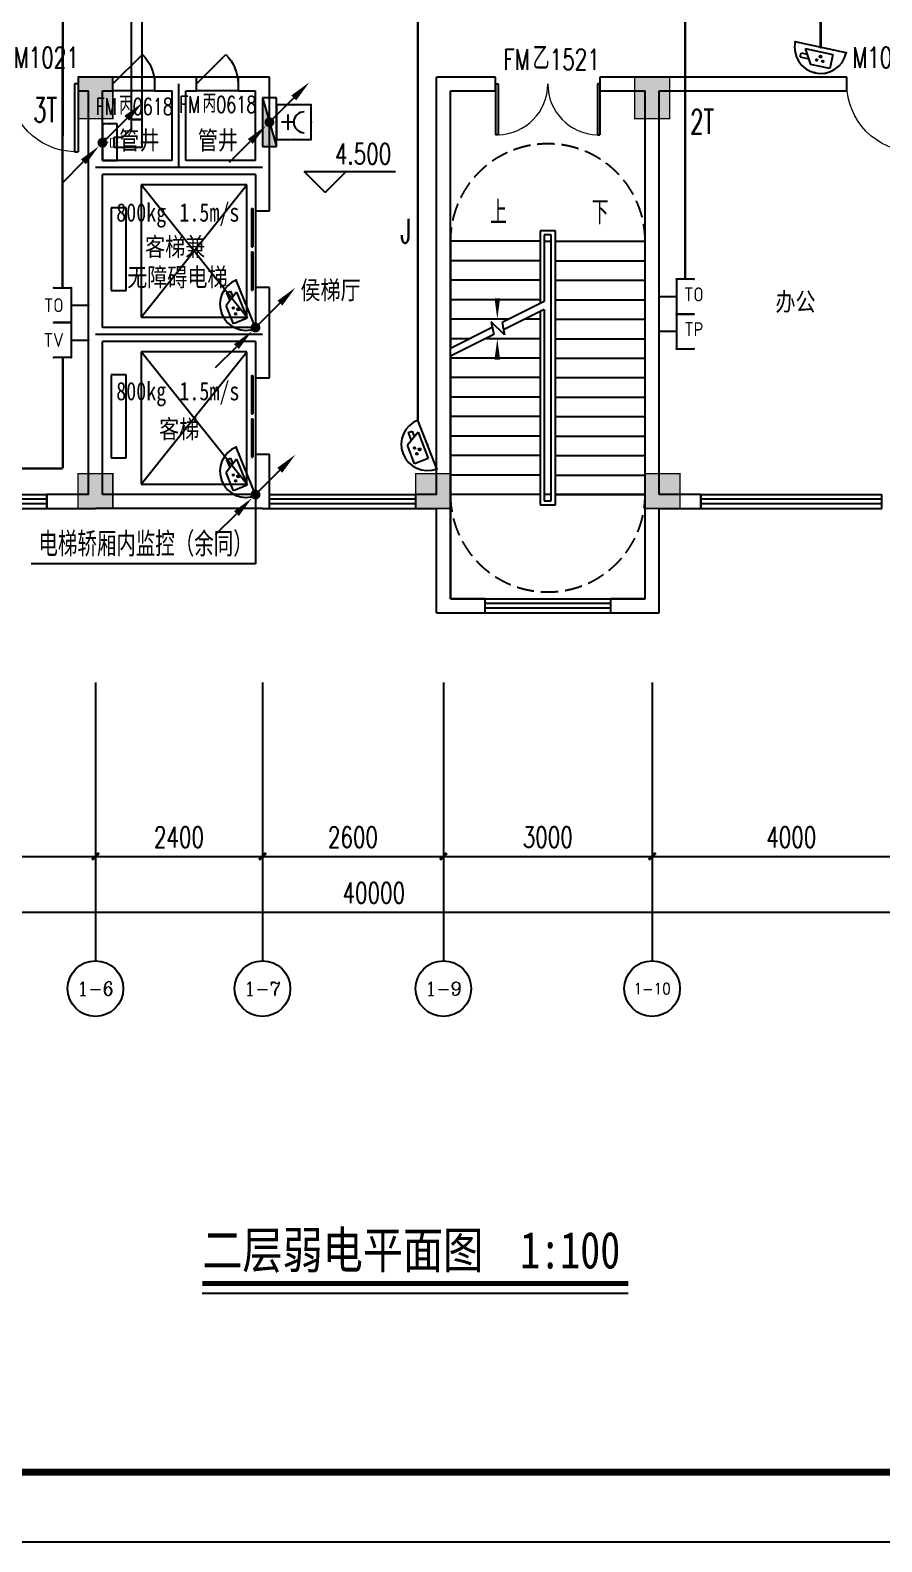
# Model space of a CAD drawing. Extents: x -6243262 to 3079315, y -2914302 to 172723.
# Drawn here: x -5765419 to -5753181, y -799772 to -778051 of the extents above; entities that cross this region are included whole.
import ezdxf
from ezdxf.enums import TextEntityAlignment as Align

# ---------------------------------------------------------------- set-up
doc = ezdxf.new("R2010")
doc.units = 0
doc.header["$LTSCALE"] = 1000
doc.linetypes.add('DASH', pattern=[0.35, 0.25, -0.1])
for name, color, linetype in [('0-柱网', 2, 'Continuous'), ('A-ANNO-IDEN', 3, 'Continuous'), ('A-DOOR', 141, 'Continuous'), ('A-FLOR-EVTR', 2, 'Continuous'), ('AXIS', 3, 'Continuous'), ('AXIS_TEXT', 7, 'Continuous'), ('CABLETRAY', 4, 'Continuous'), ('DIM_ELEV', 3, 'Continuous'), ('DIM_SYMB', 3, 'Continuous'), ('DOOR_FIRE', 4, 'Continuous'), ('DOOR_FIRE_TEXT', 7, 'Continuous'), ('DOTE', 24, 'Continuous'), ('EQUIP-安防', 3, 'Continuous'), ('EQUIP-消防', 3, 'Continuous'), ('EQUIP-通讯', 3, 'Continuous'), ('EQUIP_消火栓', 7, 'Continuous'), ('LWIRE', 4, 'Continuous'), ('PUB_TEXT', 7, 'Continuous'), ('PUB_TITLE', 4, 'Continuous'), ('STAIR', 2, 'Continuous'), ('TEL_LEAD', 3, 'Continuous'), ('TEL_TEXT', 7, 'Continuous'), ('WALL', 9, 'Continuous'), ('WINDOW', 4, 'Continuous'), ('WINDOW_TEXT', 7, 'Continuous'), ('WIRE-通讯', 4, 'Continuous')]:
    doc.layers.add(name, color=color, linetype=linetype)
doc.styles.add('-宋体', font='', dxfattribs={"width": 0.8})
doc.styles.add('_TCH_AXIS', font='COMPLEX', dxfattribs={"bigfont": 'GBCBIG'})
doc.styles.add('_TCH_DIM', font='SIMPLEX', dxfattribs={"bigfont": 'GBCBIG'})
doc.styles.add('_TCH_DIM_T3', font='SIMPLEX', dxfattribs={"width": 0.705882, "bigfont": 'GBCBIG'})
doc.styles.add('_TCH_WINDOW', font='SIMPLEX', dxfattribs={"height": 3.5, "bigfont": 'GBCBIG'})
doc.styles.add('_TEL_ATTDEF', font='gbenor', dxfattribs={"bigfont": 'gbcbig'})
doc.styles.add('_TEL_DIM', font='SIMPLEX', dxfattribs={"width": 0.8, "height": 3.5, "bigfont": 'HZTXT'})
doc.styles.add('COMPLEX', font='COMPLEX')
doc.styles.get("Standard").update_dxf_attribs({"font": 'gbenor.shx', "bigfont": 'gbcbig.shx'})
doc.styles.get('-宋体').set_extended_font_data('SimSun')
doc.dimstyles.new('_TCH_ARCH&&100', dxfattribs={"dimtxt": 297.5, "dimasz": 100, "dimexe": 250, "dimexo": 300, "dimgap": 126.25, "dimtad": 1, "dimdec": 0, "dimzin": 0, "dimdsep": 46, "dimtxsty": '_TCH_DIM_T3', "dimblk": 'ARCHTICK', "dimcen": 0.09, "dimclrt": 7, "dimazin": 2, "dimtfac": 1, "dimtdec": 0, "dimtix": 1, "dimtmove": 2, "dimatfit": 3, "dimfxl": 0, "dimtolj": 1, "dimtzin": 0, "dimarcsym": 0})

# ---------------------------------------------------------------- blocks, each defined once
blk = doc.blocks.new('1#柱网')
at = {"layer": '0-柱网'}
for points in [[(509855, 85967), (509855, 85367), (510355, 85367), (510355, 85967)], [(517855, 85967), (517855, 85367), (518355, 85367), (518355, 85967)], [(509855, 80267), (509855, 79767), (510355, 79767), (510355, 80267)], [(514705, 80267), (514705, 79767), (515205, 79767), (515205, 80267)], [(518005, 80267), (518005, 79767), (518505, 79767), (518505, 80267)]]:
    blk.add_hatch(color=0, dxfattribs=at).paths.add_polyline_path(points)
at = {"layer": '0-柱网', "color": 0, "const_width": 20}
for points in [[(509855, 85967), (509855, 85367), (510355, 85367), (510355, 85967), (509855, 85967)], [(517855, 85967), (517855, 85367), (518355, 85367), (518355, 85967), (517855, 85967)], [(509855, 80267), (509855, 79767), (510355, 79767), (510355, 80267), (509855, 80267)], [(514705, 80267), (514705, 79767), (515205, 79767), (515205, 80267), (514705, 80267)], [(518005, 80267), (518005, 79767), (518505, 79767), (518505, 80267), (518005, 80267)]]:
    blk.add_lwpolyline(points, dxfattribs=at)
blk = doc.blocks.new('_AXISO')
at = {"color": 0}
blk.add_circle((0, 0), 0.5, dxfattribs=at)
at = {"layer": 'AXIS_TEXT', "color": 0, "style": 'COMPLEX', "width": 1.041667}
blk.add_attdef('A', text='', height=0.56, dxfattribs=at).set_placement((-0.25, -0.28), (0.25, -0.28), align=Align.FIT)
blk = doc.blocks.new('$WINLIB2D$00000001')
at = {"color": 0}
for points in [[(-0.5, 0.5), (-0.5, -0.5)], [(-0.5, 0.5), (0.5, 0.5)], [(0.5, -0.5), (0.5, 0.5)], [(0.5, 0.1667), (-0.5, 0.1667)], [(0.5, -0.1667), (-0.5, -0.1667)], [(-0.5, -0.5), (0.5, -0.5)]]:
    blk.add_lwpolyline(points, dxfattribs=at)
blk = doc.blocks.new('$DorLib2D$00000001')
at = {"color": 0}
for p, q in [((0.45, 0.975), (0.5, 0.975)), ((0.45, 0), (0.45, 0.975)), ((0.5, 0), (0.5, 0.975)), ((0.5, 0), (0.45, 0))]:
    blk.add_line(p, q, dxfattribs=at)
at = {"color": 0, "lineweight": 13}
blk.add_arc((0.475, 0), 0.975, 91.4693, 180, dxfattribs=at)
blk = doc.blocks.new('$DORLIB2D$00000127')
at = {"color": 0}
for points in [[(-0.533, 0.795), (-0.533, 0.69)], [(-0.033, 0.795), (-0.533, 0.795)], [(-0.033, 0.795), (-0.033, 0.69)], [(0.533, 0.795), (0.033, 0.795)], [(0.033, 0.795), (0.033, 0.69)], [(0.533, 0.795), (0.533, 0.69)], [(-0.033, 0.69), (-0.533, 0.69)], [(0.533, 0.69), (0.033, 0.69)], [(0.5, 0.5), (-0.5, 0.5)]]:
    blk.add_lwpolyline(points, dxfattribs=at)
blk = doc.blocks.new('$DorLib2D$00000114')
at = {"color": 0}
blk.add_line((0.5, 0), (-0.207, 0.707), dxfattribs=at)
blk.add_arc((0.5, 0), 1, 135, 180, dxfattribs=at)
blk = doc.blocks.new('$DorLib2D$00000002')
at = {"color": 0}
for p, q in [((-0.5, 0), (-0.5, 0.4875)), ((-0.475, 0.4875), (-0.5, 0.4875)), ((-0.475, 0), (-0.475, 0.4875)), ((0.475, 0), (0.475, 0.4875)), ((0.475, 0.4875), (0.5, 0.4875)), ((0.5, 0), (0.5, 0.4875)), ((-0.5, 0), (-0.475, 0)), ((0.5, 0), (0.475, 0))]:
    blk.add_line(p, q, dxfattribs=at)
at = {"color": 0, "lineweight": 13}
for centre, start, end in [((-0.4875, 0), 0, 88.53072), ((0.4875, 0), 91.46928, 180)]:
    blk.add_arc(centre, 0.4875, start, end, dxfattribs=at)
blk = doc.blocks.new('_ArchTick')
at = {"color": 0, "linetype": 'ByBlock', "const_width": 0.4}
blk.add_lwpolyline([(-0.5, -0.5), (0.5, 0.5)], dxfattribs=at)
blk = doc.blocks.new('*D86')
at = {"layer": 'AXIS', "color": 0, "lineweight": -2, "transparency": 16777216}
for p, q in [((1357095, -788352), (1357095, -791602)), ((1397095, -788352), (1397095, -791602)), ((1357095, -791352), (1397095, -791352))]:
    blk.add_line(p, q, dxfattribs=at)
at = {"layer": 'Defpoints', "color": 0, "transparency": 16777216}
for p in [(1357095, -788052), (1397095, -788052), (1397095, -791352)]:
    blk.add_point(p, dxfattribs=at)
at = {"layer": 'AXIS', "color": 0, "lineweight": -2, "transparency": 16777216, "xscale": 100, "yscale": 100, "zscale": 100, "rotation": 180}
blk.add_blockref('_ArchTick', (1357095, -791352), dxfattribs=at)
at = {"layer": 'AXIS', "color": 0, "lineweight": -2, "transparency": 16777216, "xscale": 100, "yscale": 100, "zscale": 100}
blk.add_blockref('_ArchTick', (1397095, -791352), dxfattribs=at)
at = {"layer": 'AXIS', "color": 7, "transparency": 16777216, "insert": (1377095, -791077), "char_height": 297.5, "attachment_point": 5, "style": '_TCH_DIM_T3'}
blk.add_mtext('\\A1;40000', dxfattribs=at)
blk = doc.blocks.new('*D90')
at = {"layer": 'AXIS', "color": 0, "lineweight": -2, "transparency": 16777216}
for p, q in [((1381095, -788352), (1381095, -790802)), ((1385095, -788352), (1385095, -790802)), ((1381095, -790552), (1385095, -790552))]:
    blk.add_line(p, q, dxfattribs=at)
at = {"layer": 'Defpoints', "color": 0, "transparency": 16777216}
for p in [(1381095, -788052), (1385095, -788052), (1385095, -790552)]:
    blk.add_point(p, dxfattribs=at)
at = {"layer": 'AXIS', "color": 0, "lineweight": -2, "transparency": 16777216, "xscale": 100, "yscale": 100, "zscale": 100, "rotation": 180}
blk.add_blockref('_ArchTick', (1381095, -790552), dxfattribs=at)
at = {"layer": 'AXIS', "color": 0, "lineweight": -2, "transparency": 16777216, "xscale": 100, "yscale": 100, "zscale": 100}
blk.add_blockref('_ArchTick', (1385095, -790552), dxfattribs=at)
at = {"layer": 'AXIS', "color": 7, "transparency": 16777216, "insert": (1383095, -790277), "char_height": 297.5, "attachment_point": 5, "style": '_TCH_DIM_T3'}
blk.add_mtext('\\A1;4000', dxfattribs=at)
blk = doc.blocks.new('*D91')
at = {"layer": 'AXIS', "color": 0, "lineweight": -2, "transparency": 16777216}
for p, q in [((1378095, -788352), (1378095, -790802)), ((1381095, -788352), (1381095, -790802)), ((1378095, -790552), (1381095, -790552))]:
    blk.add_line(p, q, dxfattribs=at)
at = {"layer": 'Defpoints', "color": 0, "transparency": 16777216}
for p in [(1378095, -788052), (1381095, -788052), (1381095, -790552)]:
    blk.add_point(p, dxfattribs=at)
at = {"layer": 'AXIS', "color": 0, "lineweight": -2, "transparency": 16777216, "xscale": 100, "yscale": 100, "zscale": 100, "rotation": 180}
blk.add_blockref('_ArchTick', (1378095, -790552), dxfattribs=at)
at = {"layer": 'AXIS', "color": 0, "lineweight": -2, "transparency": 16777216, "xscale": 100, "yscale": 100, "zscale": 100}
blk.add_blockref('_ArchTick', (1381095, -790552), dxfattribs=at)
at = {"layer": 'AXIS', "color": 7, "transparency": 16777216, "insert": (1379595, -790277), "char_height": 297.5, "attachment_point": 5, "style": '_TCH_DIM_T3'}
blk.add_mtext('\\A1;3000', dxfattribs=at)
blk = doc.blocks.new('*D92')
at = {"layer": 'AXIS', "color": 0, "lineweight": -2, "transparency": 16777216}
for p, q in [((1375495, -788352), (1375495, -790802)), ((1378095, -788352), (1378095, -790802)), ((1375495, -790552), (1378095, -790552))]:
    blk.add_line(p, q, dxfattribs=at)
at = {"layer": 'Defpoints', "color": 0, "transparency": 16777216}
for p in [(1375495, -788052), (1378095, -788052), (1378095, -790552)]:
    blk.add_point(p, dxfattribs=at)
at = {"layer": 'AXIS', "color": 0, "lineweight": -2, "transparency": 16777216, "xscale": 100, "yscale": 100, "zscale": 100, "rotation": 180}
blk.add_blockref('_ArchTick', (1375495, -790552), dxfattribs=at)
at = {"layer": 'AXIS', "color": 0, "lineweight": -2, "transparency": 16777216, "xscale": 100, "yscale": 100, "zscale": 100}
blk.add_blockref('_ArchTick', (1378095, -790552), dxfattribs=at)
at = {"layer": 'AXIS', "color": 7, "transparency": 16777216, "insert": (1376795, -790277), "char_height": 297.5, "attachment_point": 5, "style": '_TCH_DIM_T3'}
blk.add_mtext('\\A1;2600', dxfattribs=at)
blk = doc.blocks.new('*D93')
at = {"layer": 'AXIS', "color": 0, "lineweight": -2, "transparency": 16777216}
for p, q in [((1373095, -788352), (1373095, -790802)), ((1375495, -788352), (1375495, -790802)), ((1373095, -790552), (1375495, -790552))]:
    blk.add_line(p, q, dxfattribs=at)
at = {"layer": 'Defpoints', "color": 0, "transparency": 16777216}
for p in [(1373095, -788052), (1375495, -788052), (1375495, -790552)]:
    blk.add_point(p, dxfattribs=at)
at = {"layer": 'AXIS', "color": 0, "lineweight": -2, "transparency": 16777216, "xscale": 100, "yscale": 100, "zscale": 100, "rotation": 180}
blk.add_blockref('_ArchTick', (1373095, -790552), dxfattribs=at)
at = {"layer": 'AXIS', "color": 0, "lineweight": -2, "transparency": 16777216, "xscale": 100, "yscale": 100, "zscale": 100}
blk.add_blockref('_ArchTick', (1375495, -790552), dxfattribs=at)
at = {"layer": 'AXIS', "color": 7, "transparency": 16777216, "insert": (1374295, -790277), "char_height": 297.5, "attachment_point": 5, "style": '_TCH_DIM_T3'}
blk.add_mtext('\\A1;2400', dxfattribs=at)
blk = doc.blocks.new('*D94')
at = {"layer": 'AXIS', "color": 0, "lineweight": -2, "transparency": 16777216}
for p, q in [((1365095, -788352), (1365095, -790802)), ((1373095, -788352), (1373095, -790802)), ((1365095, -790552), (1373095, -790552))]:
    blk.add_line(p, q, dxfattribs=at)
at = {"layer": 'Defpoints', "color": 0, "transparency": 16777216}
for p in [(1365095, -788052), (1373095, -788052), (1373095, -790552)]:
    blk.add_point(p, dxfattribs=at)
at = {"layer": 'AXIS', "color": 0, "lineweight": -2, "transparency": 16777216, "xscale": 100, "yscale": 100, "zscale": 100, "rotation": 180}
blk.add_blockref('_ArchTick', (1365095, -790552), dxfattribs=at)
at = {"layer": 'AXIS', "color": 0, "lineweight": -2, "transparency": 16777216, "xscale": 100, "yscale": 100, "zscale": 100}
blk.add_blockref('_ArchTick', (1373095, -790552), dxfattribs=at)
at = {"layer": 'AXIS', "color": 7, "transparency": 16777216, "insert": (1369095, -790277), "char_height": 297.5, "attachment_point": 5, "style": '_TCH_DIM_T3'}
blk.add_mtext('\\A1;8000', dxfattribs=at)
blk = doc.blocks.new('$equip$00001847')
for p, q in [((-0.5, 0.499), (-0.5, 0.999)), ((0.5, 0.999), (0.5, 0.499)), ((0.5, 0.499), (-0.5, 0.499)), ((0, 0.5), (0, 0))]:
    blk.add_line(p, q)
for p in [(-0.5, 0.999), (0.5, 0.999), (-0.5, 0.499), (0.5, 0.499), (0, 0)]:
    blk.add_point(p)
at = {"color": 7, "style": '_TEL_DIM'}
blk.add_attdef('$TEXT$', text='', height=0.4, dxfattribs=at).set_placement((0, 0.999), align=Align.MIDDLE_CENTER)
at = {"color": 7, "style": '_TEL_DIM', "flags": 1}
blk.add_attdef('A', text='', height=0.00002, dxfattribs=at).set_placement((0, 0), align=Align.MIDDLE_CENTER)
blk = doc.blocks.new('$equip$00001867')
for p, q in [((-0.5, 0.499), (-0.5, 0.999)), ((0.5, 0.999), (0.5, 0.499)), ((0.5, 0.499), (-0.5, 0.499)), ((0, 0.5), (0, 0))]:
    blk.add_line(p, q)
for p in [(-0.5, 0.999), (0.5, 0.999), (-0.5, 0.499), (0.5, 0.499), (0, 0)]:
    blk.add_point(p)
at = {"color": 7, "style": '_TEL_DIM'}
blk.add_attdef('$TEXT$', text='', height=0.4, dxfattribs=at).set_placement((0, 0.999), align=Align.MIDDLE_CENTER)
at = {"color": 7, "style": '_TEL_DIM', "flags": 1}
blk.add_attdef('A', text='', height=0.00002, dxfattribs=at).set_placement((0, 0), align=Align.MIDDLE_CENTER)
blk = doc.blocks.new('$equip$00001802')
for p, q in [((-0.5, 0.499), (-0.5, 0.999)), ((0.5, 0.999), (0.5, 0.499)), ((0.5, 0.499), (-0.5, 0.499)), ((0, 0.5), (0, 0))]:
    blk.add_line(p, q)
for p in [(-0.5, 0.999), (0.5, 0.999), (-0.5, 0.499), (0.5, 0.499), (0, 0)]:
    blk.add_point(p)
at = {"color": 7, "style": '_TEL_DIM'}
blk.add_attdef('$TEXT$', text='', height=0.4, dxfattribs=at).set_placement((0, 0.999), align=Align.MIDDLE_CENTER)
at = {"color": 7, "style": '_TEL_DIM', "flags": 1}
blk.add_attdef('A', text='', height=0.00002, dxfattribs=at).set_placement((0, 0), align=Align.MIDDLE_CENTER)
blk = doc.blocks.new('$equip$00002353')
for p, q in [((0.75, 0), (-0.75, 0)), ((-0.517, -0.393), (-0.517, -0.273)), ((-0.517, -0.273), (-0.341, -0.273)), ((-0.517, -0.393), (-0.273, -0.393)), ((-0.427, -0.123), (0.383, -0.123)), ((-0.427, -0.123), (-0.187, -0.543)), ((0.383, -0.123), (0.383, -0.543)), ((0.383, -0.543), (-0.187, -0.543))]:
    blk.add_line(p, q)
at = {"const_width": 0.04}
for points in [[(-0.75, 0), (-0.779, 0)], [(0.75, 0), (0.779, 0)]]:
    blk.add_lwpolyline(points, dxfattribs=at)
blk.add_lwpolyline([(0.75, 0, -1), (-0.75, 0), (0.75, 0), (0.75, 0, -1), (-0.75, 0, -1.517539)], format="xyb", dxfattribs=at)
for centre, radius in [((-0.038, -0.38), 0.024), ((0.052, -0.26), 0.03), ((0.142, -0.38), 0.024)]:
    blk.add_circle(centre, radius)
blk.add_arc((0, 0), 0.75, 180, 0)
for p in [(-0.75, 0), (0, 0), (0.75, 0), (0, -0.75)]:
    blk.add_point(p)
for points in [[(-0.059, -0.368), (-0.017, -0.368), (-0.062, -0.38), (-0.014, -0.38)], [(-0.059, -0.392), (-0.017, -0.392), (-0.062, -0.38), (-0.014, -0.38)], [(-0.05, -0.359), (-0.026, -0.359), (-0.059, -0.368), (-0.017, -0.368)], [(-0.05, -0.401), (-0.026, -0.401), (-0.059, -0.392), (-0.017, -0.392)], [(-0.038, -0.356), (-0.038, -0.356), (-0.05, -0.359), (-0.026, -0.359)], [(-0.038, -0.404), (-0.038, -0.404), (-0.05, -0.401), (-0.026, -0.401)], [(0.026, -0.245), (0.078, -0.245), (0.022, -0.26), (0.082, -0.26)], [(0.026, -0.275), (0.078, -0.275), (0.022, -0.26), (0.082, -0.26)], [(0.037, -0.234), (0.067, -0.234), (0.026, -0.245), (0.078, -0.245)], [(0.037, -0.286), (0.067, -0.286), (0.026, -0.275), (0.078, -0.275)], [(0.052, -0.23), (0.052, -0.23), (0.037, -0.234), (0.067, -0.234)], [(0.052, -0.29), (0.052, -0.29), (0.037, -0.286), (0.067, -0.286)], [(0.121, -0.368), (0.163, -0.368), (0.118, -0.38), (0.166, -0.38)], [(0.121, -0.392), (0.163, -0.392), (0.118, -0.38), (0.166, -0.38)], [(0.13, -0.359), (0.154, -0.359), (0.121, -0.368), (0.163, -0.368)], [(0.13, -0.401), (0.154, -0.401), (0.121, -0.392), (0.163, -0.392)], [(0.142, -0.356), (0.142, -0.356), (0.13, -0.359), (0.154, -0.359)], [(0.142, -0.404), (0.142, -0.404), (0.13, -0.401), (0.154, -0.401)]]:
    blk.add_solid(points)
at = {"color": 7, "style": '_TEL_DIM', "flags": 1}
blk.add_attdef('A', text='', height=0.00002, dxfattribs=at).set_placement((0, 0), align=Align.MIDDLE_CENTER)
blk = doc.blocks.new('$equip$00002555')
for p, q in [((-0.75, 0.3), (-0.75, -0.3)), ((0.75, 0.3), (-0.75, 0.3)), ((0.75, -0.3), (0.75, 0.3)), ((-0.75, -0.3), (0.75, -0.3))]:
    blk.add_line(p, q)
at = {"const_width": 0.04}
blk.add_lwpolyline([(-0.75, 0.3), (-0.75, -0.3), (0.75, -0.3), (0.75, 0.3), (-0.75, 0.3), (-0.75, -0.3)], dxfattribs=at)
for p in [(-0.75, 0), (0, 0.3), (0.75, 0), (0, -0.3)]:
    blk.add_point(p)
at = {"color": 7, "style": '_TEL_DIM'}
blk.add_attdef('$TEXT$', text='', height=0.4, dxfattribs=at).set_placement((-0.018, 0.002), align=Align.MIDDLE_CENTER)
at = {"color": 7, "style": '_TEL_DIM', "flags": 1}
blk.add_attdef('A', text='', height=0.00002, dxfattribs=at).set_placement((0, 0), align=Align.MIDDLE_CENTER)
blk = doc.blocks.new('$TelecSys$00000079')
for p, q in [((0.7, 0.7), (0, 0)), ((0.104, 0.104), (0.104, 0.104)), ((-0.104, -0.104), (-0.104, -0.104))]:
    blk.add_line(p, q)
at = {"const_width": 0.142}
blk.add_lwpolyline([(-0.071, 0, 1), (0.071, 0, 1)], format="xyb", close=True, dxfattribs=at)
blk.add_solid([(0.63, 0.77), (0.77, 0.63), (1.15, 1.15)])
at = {"width": 0.8, "flags": 9}
blk.add_attdef('A', (0, 0), '', height=0.00002, dxfattribs=at)
blk = doc.blocks.new('$TelecSys$00000081')
for p, q in [((0.104, 0.104), (0.104, 0.104)), ((-0.104, -0.104), (-0.104, -0.104)), ((-1.15, -1.15), (-0.55, -0.55))]:
    blk.add_line(p, q)
at = {"const_width": 0.142}
blk.add_lwpolyline([(0.071, 0, 1), (-0.071, 0, 1)], format="xyb", close=True, dxfattribs=at)
blk.add_solid([(-0.62, -0.48), (-0.48, -0.62), (-0.1, -0.1)])
at = {"width": 0.8, "flags": 9}
blk.add_attdef('A', (0, 0), '', height=0.00002, rotation=180, dxfattribs=at)
blk = doc.blocks.new('$equip$00002656')
for p, q in [((-0.5, 1), (-0.5, 0)), ((0.5, 1), (-0.5, 1)), ((0.5, 0), (0.5, 1)), ((0, 0.5), (0, 0.15)), ((-0.5, 0), (0.5, 0)), ((-0.219, 0.331), (0.222, 0.331))]:
    blk.add_line(p, q)
at = {"const_width": 0.04}
blk.add_lwpolyline([(-0.5, 1), (0.5, 1), (0.5, 0), (-0.5, 0), (-0.5, 1), (0.5, 1)], dxfattribs=at)
blk.add_arc((0, 0.8), 0.3, 180, 0)
for p in [(0, 1), (-0.5, 0.5), (0.5, 0.5), (0, 0)]:
    blk.add_point(p)
at = {"color": 7, "flags": 1}
for tag, height, p in [('B', 0.4, (0.762, 0.292)), ('A', 0.00002, (0, 0))]:
    blk.add_attdef(tag, text='', height=height, dxfattribs=at).set_placement(p, align=Align.MIDDLE_CENTER)
blk = doc.blocks.new('$TwtSys$00000434')
for p, q in [((-0.5, 0.5), (-0.5, -0.5)), ((-0.5, -0.5), (0.5, 0.5)), ((0.5, 0.5), (-0.5, 0.5)), ((0.5, -0.5), (0.5, 0.5)), ((-0.5, -0.5), (0.5, -0.5))]:
    blk.add_line(p, q)
blk.add_solid([(0.5, -0.5), (0.5, 0.5), (-0.5, -0.5)])
blk = doc.blocks.new('22')
at = {"color": 8, "linetype": 'DASH'}
for centre, start, end in [((1379595.1, -781712.2), 359.99993, 180.00007), ((1379595.1, -785352.2), 179.99993, 0.00007)]:
    blk.add_arc(centre, 1400, start, end, dxfattribs=at)
at = {"layer": 'A-FLOR-EVTR', "color": 8, "ltscale": 0.5}
for p, q in [((1375270.1, -780902.2), (1373750.1, -780902.2)), ((1373750.1, -780902.2), (1373750.1, -782802.2)), ((1373750.1, -782802.2), (1375270.1, -780902.2)), ((1375270.1, -782802.2), (1373750.1, -780902.2)), ((1375270.1, -782802.2), (1375270.1, -780902.2)), ((1373535.1, -781232.2), (1373320.1, -781232.2)), ((1373320.1, -781232.2), (1373320.1, -782422.2)), ((1373535.1, -782422.2), (1373535.1, -781232.2)), ((1373320.1, -782422.2), (1373535.1, -782422.2)), ((1373750.1, -782802.2), (1375270.1, -782802.2)), ((1375270.1, -783302.2), (1373750.1, -783302.2)), ((1373750.1, -783302.2), (1373750.1, -785202.2)), ((1373750.1, -785202.2), (1375270.1, -783302.2)), ((1375270.1, -785202.2), (1373750.1, -783302.2)), ((1375270.1, -785202.2), (1375270.1, -783302.2)), ((1373535.1, -783632.2), (1373320.1, -783632.2)), ((1373320.1, -783632.2), (1373320.1, -784822.2)), ((1373535.1, -784822.2), (1373535.1, -783632.2)), ((1373320.1, -784822.2), (1373535.1, -784822.2)), ((1373750.1, -785202.2), (1375270.1, -785202.2))]:
    blk.add_line(p, q, dxfattribs=at)
at = {"layer": 'AXIS', "color": 8}
for p, q in [((1373095.1, -788052.2), (1373095.1, -792052.2)), ((1375495.1, -788052.2), (1375495.1, -792052.2)), ((1378095.1, -788052.2), (1378095.1, -792052.2)), ((1381095.1, -788052.2), (1381095.1, -792052.2))]:
    blk.add_line(p, q, dxfattribs=at)
at = {"layer": 'DIM_ELEV', "color": 8}
for p, q in [((1376396, -781010.6), (1376096, -780710.6)), ((1376096, -780710.6), (1377405.9, -780710.6)), ((1376396, -781010.6), (1376696, -780710.6))]:
    blk.add_line(p, q, dxfattribs=at)
at = {"layer": 'DIM_SYMB', "color": 8}
for points in [[(1378870.1, -781572.2, 0, 0, 0), (1378870.1, -782832.2, 0, 80, 0), (1378870.1, -782532.2, 0, 0, 0)], [(1380320.1, -781572.2, 0, 0, 0), (1380320.1, -786102.2, 0, 0, 0), (1378870.1, -786102.2, 0, 0, 0), (1378870.1, -783112.2, 0, 80, 0), (1378870.1, -783412.2, 0, 0, 0)]]:
    blk.add_lwpolyline(points, format="xyseb", dxfattribs=at)
at = {"layer": 'DOTE', "color": 8}
for p, q in [((1374295.1, -780652.2), (1374295.1, -779452.2)), ((1375495.1, -780652.2), (1373095.1, -780652.2)), ((1375495.1, -783052.2), (1373095.1, -783052.2))]:
    blk.add_line(p, q, dxfattribs=at)
at = {"layer": 'STAIR', "color": 8}
for p, q in [((1378195.1, -781712.2), (1378195.1, -783252.4)), ((1379485.1, -781712.2), (1378195.1, -781712.2)), ((1379705.1, -781562.2), (1379485.1, -781562.2)), ((1379485.1, -781562.2), (1379485.1, -782610.2)), ((1379645.1, -781622.2), (1379545.1, -781622.2)), ((1379545.1, -781622.2), (1379545.1, -782580.3)), ((1379545.1, -781712.2), (1379545.1, -782580.3)), ((1379545.1, -781712.2), (1379645.1, -781712.2)), ((1379645.1, -785442.2), (1379645.1, -781622.2)), ((1379645.1, -785352.2), (1379645.1, -781712.2)), ((1379705.1, -785502.2), (1379705.1, -781562.2)), ((1379705.1, -781712.2), (1380995.1, -781712.2)), ((1380995.1, -785352.2), (1380995.1, -781712.2)), ((1379485.1, -781992.2), (1378195.1, -781992.2)), ((1379705.1, -781992.2), (1380995.1, -781992.2)), ((1379485.1, -782272.2), (1378195.1, -782272.2)), ((1379705.1, -782272.2), (1380995.1, -782272.2)), ((1379485.1, -782552.2), (1378195.1, -782552.2)), ((1379545.1, -782580.3), (1378940.3, -782881.4)), ((1379705.1, -782552.2), (1380995.1, -782552.2)), ((1379039.2, -782832.2), (1378195.1, -782832.2)), ((1379545.1, -782692), (1378960.8, -782982.9)), ((1379485.1, -782832.2), (1379263.5, -782832.2)), ((1379485.1, -782721.9), (1379485.1, -785502.2)), ((1379545.1, -782692), (1379545.1, -785352.2)), ((1379545.1, -782692), (1379545.1, -785442.2)), ((1379705.1, -782832.2), (1380995.1, -782832.2)), ((1378797.3, -782952.6), (1378195.1, -783252.4)), ((1378817.9, -783054.1), (1378195.1, -783364.1)), ((1378975.7, -783056.3), (1378780.7, -782871)), ((1378780.7, -782871), (1378817.9, -783054.1)), ((1378940.3, -782881.4), (1378975.7, -783056.3)), ((1378476.7, -783112.2), (1378195.1, -783112.2)), ((1379485.1, -783112.2), (1378701.1, -783112.2)), ((1379705.1, -783112.2), (1380995.1, -783112.2)), ((1378195.1, -783364.1), (1378195.1, -785352.2)), ((1379485.1, -783392.2), (1378195.1, -783392.2)), ((1379705.1, -783392.2), (1380995.1, -783392.2)), ((1379485.1, -783672.2), (1378195.1, -783672.2)), ((1379705.1, -783672.2), (1380995.1, -783672.2)), ((1379485.1, -783952.2), (1378195.1, -783952.2)), ((1379705.1, -783952.2), (1380995.1, -783952.2)), ((1379485.1, -784232.2), (1378195.1, -784232.2)), ((1379705.1, -784232.2), (1380995.1, -784232.2)), ((1379485.1, -784512.2), (1378195.1, -784512.2)), ((1379705.1, -784512.2), (1380995.1, -784512.2)), ((1379485.1, -784792.2), (1378195.1, -784792.2)), ((1379705.1, -784792.2), (1380995.1, -784792.2)), ((1379485.1, -785072.2), (1378195.1, -785072.2)), ((1379705.1, -785072.2), (1380995.1, -785072.2)), ((1379485.1, -785352.2), (1378195.1, -785352.2)), ((1378195.1, -785352.2), (1378195.1, -786852.2)), ((1379485.1, -785352.2), (1378195.1, -785352.2)), ((1379645.1, -785352.2), (1379545.1, -785352.2)), ((1379545.1, -785442.2), (1379645.1, -785442.2)), ((1379705.1, -785352.2), (1380995.1, -785352.2)), ((1380995.1, -785352.2), (1379705.1, -785352.2)), ((1380995.1, -786852.2), (1380995.1, -785352.2)), ((1379485.1, -785502.2), (1379705.1, -785502.2)), ((1378195.1, -786852.2), (1380995.1, -786852.2))]:
    blk.add_line(p, q, dxfattribs=at)
at = {"layer": 'WALL', "color": 8}
for p, q in [((1373095.1, -779352.2), (1372845.1, -779352.2)), ((1372845.1, -779352.2), (1372845.1, -779552.2)), ((1373345.1, -779352.2), (1373095.1, -779352.2)), ((1373345.1, -779552.2), (1373345.1, -779352.2)), ((1374295.1, -779352.2), (1373945.1, -779352.2)), ((1373945.1, -779352.2), (1373945.1, -779552.2)), ((1374545.1, -779352.2), (1374295.1, -779352.2)), ((1374545.1, -779552.2), (1374545.1, -779352.2)), ((1375595.1, -779352.2), (1375145.1, -779352.2)), ((1375145.1, -779352.2), (1375145.1, -779552.2)), ((1375595.1, -780652.2), (1375595.1, -779352.2)), ((1378845.1, -779352.2), (1377995.1, -779352.2)), ((1377995.1, -785352.2), (1377995.1, -779352.2)), ((1378845.1, -779552.2), (1378845.1, -779352.2)), ((1381095.1, -779352.2), (1380345.1, -779352.2)), ((1380345.1, -779352.2), (1380345.1, -779552.2)), ((1383895.1, -779352.2), (1381095.1, -779352.2)), ((1383895.1, -779552.2), (1383895.1, -779352.2)), ((1372845.1, -779552.2), (1372995.1, -779552.2)), ((1372995.1, -780652.2), (1372995.1, -779552.2)), ((1373195.1, -780552.2), (1373195.1, -779552.2)), ((1373195.1, -779552.2), (1373345.1, -779552.2)), ((1373945.1, -779552.2), (1374195.1, -779552.2)), ((1374195.1, -780552.2), (1374195.1, -779552.2)), ((1374395.1, -779552.2), (1374545.1, -779552.2)), ((1374395.1, -780552.2), (1374395.1, -779552.2)), ((1375145.1, -779552.2), (1375395.1, -779552.2)), ((1375395.1, -780552.2), (1375395.1, -779552.2)), ((1378195.1, -779552.2), (1378845.1, -779552.2)), ((1378195.1, -785452.2), (1378195.1, -779552.2)), ((1380345.1, -779552.2), (1380995.1, -779552.2)), ((1380995.1, -785452.2), (1380995.1, -779552.2)), ((1381195.1, -779552.2), (1383895.1, -779552.2)), ((1381195.1, -785352.2), (1381195.1, -779552.2)), ((1372995.1, -783052.2), (1372995.1, -780652.2)), ((1374195.1, -780552.2), (1373195.1, -780552.2)), ((1375395.1, -780552.2), (1374395.1, -780552.2)), ((1375595.1, -781277.2), (1375595.1, -780652.2)), ((1373195.1, -782952.2), (1373195.1, -780752.2)), ((1374295.1, -780752.2), (1373195.1, -780752.2)), ((1375395.1, -780752.2), (1374295.1, -780752.2)), ((1375395.1, -780752.2), (1375395.1, -781277.2)), ((1375395.1, -781277.2), (1375595.1, -781277.2)), ((1375595.1, -782377.2), (1375395.1, -782377.2)), ((1375395.1, -782377.2), (1375395.1, -782952.2)), ((1375595.1, -783052.2), (1375595.1, -782377.2)), ((1372995.1, -785352.2), (1372995.1, -783052.2)), ((1375395.1, -782952.2), (1373195.1, -782952.2)), ((1375595.1, -783677.2), (1375595.1, -783052.2)), ((1373195.1, -785352.2), (1373195.1, -783152.2)), ((1375395.1, -783152.2), (1373195.1, -783152.2)), ((1375395.1, -783152.2), (1375395.1, -783677.2)), ((1375395.1, -783677.2), (1375595.1, -783677.2)), ((1375595.1, -784777.2), (1375395.1, -784777.2)), ((1375395.1, -784777.2), (1375395.1, -785352.2)), ((1375595.1, -785352.2), (1375595.1, -784777.2)), ((1372995.1, -785352.2), (1372395.1, -785352.2)), ((1372395.1, -785352.2), (1372395.1, -785552.2)), ((1375395.1, -785352.2), (1373195.1, -785352.2)), ((1375595.1, -785552.2), (1375595.1, -785352.2)), ((1377995.1, -785352.2), (1377695.1, -785352.2)), ((1377695.1, -785352.2), (1377695.1, -785552.2)), ((1381795.1, -785352.2), (1381195.1, -785352.2)), ((1381795.1, -785552.2), (1381795.1, -785352.2)), ((1372395.1, -785552.2), (1373095.1, -785552.2)), ((1375495.1, -785552.2), (1373095.1, -785552.2)), ((1375495.1, -785552.2), (1375595.1, -785552.2)), ((1377695.1, -785552.2), (1377995.1, -785552.2)), ((1377995.1, -787052.2), (1377995.1, -785552.2)), ((1378195.1, -786852.2), (1378195.1, -785452.2)), ((1380995.1, -786852.2), (1380995.1, -785452.2)), ((1381195.1, -785552.2), (1381795.1, -785552.2)), ((1381195.1, -787052.2), (1381195.1, -785552.2)), ((1378695.1, -786852.2), (1378195.1, -786852.2)), ((1378695.1, -787052.2), (1378695.1, -786852.2)), ((1380995.1, -786852.2), (1380495.1, -786852.2)), ((1380495.1, -786852.2), (1380495.1, -787052.2)), ((1377995.1, -787052.2), (1378695.1, -787052.2)), ((1380495.1, -787052.2), (1381195.1, -787052.2))]:
    blk.add_line(p, q, dxfattribs=at)
at = {"layer": 'WINDOW', "color": 8}
for p, q in [((1373945.1, -779352.2), (1373345.1, -779352.2)), ((1375145.1, -779352.2), (1374545.1, -779352.2)), ((1373945.1, -779552.2), (1373345.1, -779552.2)), ((1375145.1, -779552.2), (1374545.1, -779552.2))]:
    blk.add_line(p, q, dxfattribs=at)
at = {"layer": '0-柱网', "color": 8}
blk.add_blockref('1#柱网', (862990.1, -865319.4), dxfattribs=at)
at = {"layer": 'A-DOOR', "color": 8, "xscale": 1100, "yscale": 200, "zscale": 200, "rotation": 90}
for p in [(1375495.1, -781827.2), (1375495.1, -784227.2)]:
    blk.add_blockref('$DORLIB2D$00000127', p, dxfattribs=at)
at = {"layer": 'AXIS', "color": 8}
ref = blk.add_blockref('_AXISO', (1373095.1, -792452.2), dxfattribs=dict(at, xscale=800, yscale=800, zscale=800))
ref.add_attrib('A', '1-6', dxfattribs={"layer": 'AXIS_TEXT', "height": 199.75, "style": '_TCH_AXIS'}).set_placement((1372833.5, -792552.1), (1373356.7, -792552.1), align=Align.FIT)
ref = blk.add_blockref('_AXISO', (1375495.1, -792452.2), dxfattribs=dict(at, xscale=800, yscale=800, zscale=800))
ref.add_attrib('A', '1-7', dxfattribs={"layer": 'AXIS_TEXT', "height": 199.75, "style": '_TCH_AXIS'}).set_placement((1375233.5, -792552.1), (1375756.7, -792552.1), align=Align.FIT)
ref = blk.add_blockref('_AXISO', (1378095.1, -792452.2), dxfattribs=dict(at, xscale=800, yscale=800, zscale=800))
ref.add_attrib('A', '1-9', dxfattribs={"layer": 'AXIS_TEXT', "height": 199.75, "style": '_TCH_AXIS'}).set_placement((1377833.5, -792552.1), (1378356.7, -792552.1), align=Align.FIT)
ref = blk.add_blockref('_AXISO', (1381095.1, -792452.2), dxfattribs=dict(at, xscale=800, yscale=800, zscale=800))
ref.add_attrib('A', '1-10', dxfattribs={"layer": 'AXIS_TEXT', "height": 160.91, "style": '_TCH_AXIS'}).set_placement((1380826.9, -792532.6), (1381363.3, -792532.6), align=Align.FIT)
at = {"layer": 'DOOR_FIRE', "color": 8, "xscale": 1500, "yscale": 1500, "zscale": 200, "rotation": 180}
blk.add_blockref('$DorLib2D$00000002', (1379595.1, -779452.2), dxfattribs=at)
at = {"layer": 'WINDOW', "color": 8}
ref = blk.add_blockref('$DorLib2D$00000001', (1372345.1, -779452.2), dxfattribs=dict(at, xscale=-1000, yscale=1000, zscale=-1000, rotation=180))
ref.add_attrib('A', 'M1021', (1371920.1, -779221), dxfattribs={"layer": 'WINDOW_TEXT', "color": 8, "height": 297.5, "style": '_TCH_WINDOW', "width": 0.705882})
ref = blk.add_blockref('$DorLib2D$00000001', (1384395.1, -779452.2), dxfattribs=dict(at, xscale=-1000, yscale=1000, zscale=-1000, rotation=180))
ref.add_attrib('A', 'M1021', (1383970.1, -779221), dxfattribs={"layer": 'WINDOW_TEXT', "color": 8, "height": 297.5, "style": '_TCH_WINDOW', "width": 0.705882})
at = {"layer": 'WINDOW', "color": 8, "rotation": 180}
for name, p, xscale, yscale, zscale in [('$DorLib2D$00000114', (1373645.1, -779452.2), 600, -600, 600), ('$DorLib2D$00000114', (1374845.1, -779452.2), 600, -600, 600), ('$WINLIB2D$00000001', (1371095.1, -785452.2), -2600, -200, -2600), ('$WINLIB2D$00000001', (1376645.1, -785452.2), -2100.000000005137, 200, -2100.000000005137), ('$WINLIB2D$00000001', (1383095.1, -785452.2), -2600, -200, -2600), ('$WINLIB2D$00000001', (1379595.1, -786952.2), -1800, 200, -1800)]:
    blk.add_blockref(name, p, dxfattribs=dict(at, xscale=xscale, yscale=yscale, zscale=zscale))
at = {"layer": 'DIM_ELEV', "color": 7, "style": '_TCH_DIM', "width": 0.705882}
blk.add_text('4.500', height=297.5, dxfattribs=at).set_placement((1376535.9, -780605.6))
at = {"layer": 'DIM_SYMB', "color": 7, "style": '_TCH_DIM'}
for s, p in [('上', (1378765.9, -781467.2)), ('下', (1380225.2, -781467.2))]:
    blk.add_text(s, height=337.6, dxfattribs=at).set_placement(p)
at = {"layer": 'DOOR_FIRE_TEXT', "color": 8, "style": '_TCH_WINDOW'}
blk.add_text('乙', height=337.6, dxfattribs=at).set_placement((1379377.3, -779247.3))
at = {"layer": 'DOOR_FIRE_TEXT', "color": 8, "style": '_TCH_WINDOW', "width": 0.705882}
for s, p in [('FM', (1378957.3, -779247.3)), ('1521', (1379623, -779247.3))]:
    blk.add_text(s, height=297.5, dxfattribs=at).set_placement(p)
at = {"layer": 'PUB_TEXT', "color": 8, "style": '-宋体', "width": 0.8}
for s, p in [('管井', (1373436.9, -780393.2)), ('管井', (1374566, -780393.2)), ('800kg', (1373393.5, -781429.9)), ('1.5m/s', (1374300.9, -781429.9)), ('客梯兼', (1373808.2, -781923.8)), ('无障碍电梯', (1373550.9, -782361.1)), ('侯梯厅', (1376040.6, -782546.7)), ('办公', (1382867.3, -782713.5)), ('800kg', (1373393.5, -783997.9)), ('1.5m/s', (1374300.9, -783997.9)), ('客梯', (1374010.3, -784544.1))]:
    blk.add_text(s, height=264.35, dxfattribs=at).set_placement(p)
at = {"layer": 'WINDOW_TEXT', "color": 8, "style": '_TCH_WINDOW', "width": 0.705882}
for s, p in [('FM', (1373098.8, -779895.7)), ('0618', (1373631.4, -779895.7)), ('FM', (1374298.8, -779866)), ('0618', (1374831.4, -779866))]:
    blk.add_text(s, height=238, dxfattribs=at).set_placement(p)
at = {"layer": 'WINDOW_TEXT', "color": 8, "style": '_TCH_WINDOW'}
for p in [(1373434.8, -779895.7), (1374634.8, -779866)]:
    blk.add_text('丙', height=270.1, dxfattribs=at).set_placement(p)
at = {"layer": 'AXIS', "color": 8}
for p1, p2, distance, picture, middle in [((1357095.1, -788052.2), (1397095.1, -788052.2), -3300, '*D86', (1377095.1, -791077.2)), ((1365095.1, -788052.2), (1373095.1, -788052.2), -2500, '*D94', (1369095.1, -790277.2)), ((1373095.1, -788052.2), (1375495.1, -788052.2), -2500, '*D93', (1374295.1, -790277.2)), ((1375495.1, -788052.2), (1378095.1, -788052.2), -2500, '*D92', (1376795.1, -790277.2)), ((1378095.1, -788052.2), (1381095.1, -788052.2), -2500, '*D91', (1379595.1, -790277.2)), ((1381095.1, -788052.2), (1385095.1, -788052.2), -2500, '*D90', (1383095.1, -790277.2))]:
    dim = blk.add_aligned_dim(p1=p1, p2=p2, distance=distance, dimstyle='_TCH_ARCH&&100', dxfattribs=at)
    dim.commit()
    dim.dimension.update_dxf_attribs({"geometry": picture, "text_midpoint": middle})

msp = doc.modelspace()

# ---------------------------------------------------------------- linework, layer by layer
at = {"layer": 'A-ANNO-IDEN', "const_width": 70}
msp.add_lwpolyline([(-5762946.9, -796061.8), (-5756824.7, -796061.8)], dxfattribs=at)
at = {"layer": 'A-ANNO-IDEN'}
msp.add_lwpolyline([(-5762946.9, -796201.8), (-5756824.7, -796201.8)], dxfattribs=at)
at = {"layer": 'CABLETRAY'}
for p, q in [((-5763963.9, -779336.1), (-5763963.9, -777532.2)), ((-5763813.9, -777532.2), (-5763813.9, -779336.1)), ((-5763813.9, -779336.1), (-5763963.9, -779336.1)), ((-5763963.9, -779461.1), (-5763963.9, -779336.1)), ((-5763963.9, -779336.1), (-5763813.9, -779336.1)), ((-5763813.9, -779336.1), (-5763813.9, -779736.1)), ((-5764088.9, -779586.1), (-5763963.9, -779461.1)), ((-5764213.9, -779736.1), (-5764213.9, -779586.1)), ((-5764213.9, -779586.1), (-5764088.9, -779586.1)), ((-5763813.9, -779736.1), (-5764213.9, -779736.1))]:
    msp.add_line(p, q, dxfattribs=at)
at = {"layer": 'PUB_TITLE'}
msp.add_lwpolyline([(-5788013.8, -799772.5), (-5728613.8, -799772.5), (-5728613.8, -757772.5), (-5788013.8, -757772.5)], close=True, dxfattribs=at)
at = {"layer": 'PUB_TITLE', "const_width": 100}
msp.add_lwpolyline([(-5786513.8, -798772.5), (-5729613.8, -798772.5), (-5729613.8, -758772.5), (-5786513.8, -758772.5)], close=True, dxfattribs=at)
at = {"layer": 'TEL_LEAD'}
for p, q in [((-5762181.3, -784723.6), (-5762181.3, -785717.5)), ((-5762181.3, -785717.5), (-5765406.3, -785717.5))]:
    msp.add_line(p, q, dxfattribs=at)
at = {"layer": 'WIRE-通讯', "linetype": 'Continuous', "const_width": 35}
for points in [[(-5764955.8, -781752.8), (-5764950.7, -777282.2)], [(-5759846.9, -783653.8), (-5759846.9, -777282.2)], [(-5756006.8, -781630.1), (-5756006.8, -777282.2)], [(-5754059.1, -778297.5), (-5754059.1, -777282.2)], [(-5764950.7, -784349.1), (-5764950.7, -782752.8)], [(-5768231.3, -784349.1), (-5764950.7, -784349.1)]]:
    msp.add_lwpolyline(points, dxfattribs=at)

# ---------------------------------------------------------------- block references
msp.add_blockref('22', (-7137576.4, 628.6))
at = {"layer": 'EQUIP-安防'}
for p, xscale, yscale, zscale, rotation in [((-5754059.1, -778297.5), 500.0000000000002, 500.0000000000002, 500.0000000000002, 347.8976182509377), ((-5762317.6, -781989.2), 499.9999999999997, 499.9999999999997, 499.9999999999997, 292.186361749714), ((-5759711.2, -784003.4), 499.9999999999999, 499.9999999999999, 499.9999999999999, 291.2138056653965), ((-5762317.6, -784389.2), 499.9999999999997, 499.9999999999997, 499.9999999999997, 292.186361749714)]:
    msp.add_blockref('$equip$00002353', p, dxfattribs=dict(at, xscale=xscale, yscale=yscale, zscale=zscale, rotation=rotation))
at = {"layer": 'EQUIP-消防', "xscale": 500, "yscale": 500, "zscale": 500, "rotation": 270}
msp.add_blockref('$equip$00002656', (-5761881.3, -779373.6), dxfattribs=at)
at = {"layer": 'EQUIP-通讯'}
ref = msp.add_blockref('$equip$00002555', (-5764276.3, -779661.1), dxfattribs=dict(at, xscale=350, yscale=350, zscale=350, rotation=90))
ref.add_attrib('$TEXT$', 'FD', dxfattribs={"layer": '0', "color": 7, "height": 140, "style": '_TEL_ATTDEF'}).set_placement((-5764276.9, -779667.5), align=Align.MIDDLE_CENTER)
ref = msp.add_blockref('$equip$00001847', (-5756381.3, -781880.1), dxfattribs=dict(at, xscale=-500, yscale=500, zscale=500, rotation=270))
ref.add_attrib('$TEXT$', 'TO', dxfattribs={"layer": '0', "color": 7, "height": 200, "style": '_TEL_ATTDEF'}).set_placement((-5755881.8, -781846.8), align=Align.MIDDLE_CENTER)
ref = msp.add_blockref('$equip$00001847', (-5764581.3, -782002.8), dxfattribs=dict(at, xscale=500, yscale=500, zscale=500, rotation=89.99999999999999))
ref.add_attrib('$TEXT$', 'TO', dxfattribs={"layer": '0', "color": 7, "height": 200, "style": '_TEL_ATTDEF'}).set_placement((-5765080.8, -782002.8), align=Align.MIDDLE_CENTER)
ref = msp.add_blockref('$equip$00001867', (-5756381.3, -782380.1), dxfattribs=dict(at, xscale=-500, yscale=500, zscale=500, rotation=270))
ref.add_attrib('$TEXT$', 'TP', dxfattribs={"layer": '0', "color": 7, "height": 200, "style": '_TEL_ATTDEF'}).set_placement((-5755881.8, -782346.8), align=Align.MIDDLE_CENTER)
ref = msp.add_blockref('$equip$00001802', (-5764581.3, -782502.8), dxfattribs=dict(at, xscale=500, yscale=500, zscale=500, rotation=89.99999999999999))
ref.add_attrib('$TEXT$', 'TV', dxfattribs={"layer": '0', "color": 7, "height": 200, "style": '_TEL_ATTDEF'}).set_placement((-5765080.8, -782502.8), align=Align.MIDDLE_CENTER)
at = {"layer": 'EQUIP_消火栓', "xscale": 700, "yscale": 200, "zscale": 700, "rotation": 270}
msp.add_blockref('$TwtSys$00000434', (-5761981.3, -779373.6), dxfattribs=at)
at = {"layer": 'LWIRE', "xscale": 500, "yscale": 500, "zscale": 500}
for name, p in [('$TelecSys$00000079', (-5761981.3, -779373.6)), ('$TelecSys$00000079', (-5764381.3, -779667.5)), ('$TelecSys$00000081', (-5761981.3, -779373.6)), ('$TelecSys$00000081', (-5764381.3, -779667.5)), ('$TelecSys$00000079', (-5762181.3, -782323.6)), ('$TelecSys$00000081', (-5762181.3, -782323.6)), ('$TelecSys$00000079', (-5762181.3, -784723.6)), ('$TelecSys$00000081', (-5762181.3, -784723.6))]:
    msp.add_blockref(name, p, dxfattribs=at)

# ---------------------------------------------------------------- texts
at = {"layer": 'A-ANNO-IDEN', "color": 7, "style": '-宋体', "width": 0.8}
for s, p in [('二层弱电平面图', (-5762946.9, -795845)), ('1:100', (-5758377.7, -795845))]:
    msp.add_text(s, height=528.69, dxfattribs=at).set_placement(p)
at = {"layer": 'TEL_LEAD', "color": 7, "style": '_TEL_DIM', "width": 0.8}
msp.add_text('电梯轿厢内监控（余同）', height=350, dxfattribs=at).set_placement((-5765301.3, -785612.5))
at = {"layer": 'TEL_TEXT', "style": '_TEL_DIM', "width": 0.64}
for s, p in [('3T', (-5765375.8, -779371.1)), ('2T', (-5755935.5, -779541.4)), ('J', (-5760097, -781110.6))]:
    msp.add_text(s, height=350, dxfattribs=at).set_placement(p)

doc.saveas('drawing.dxf')
